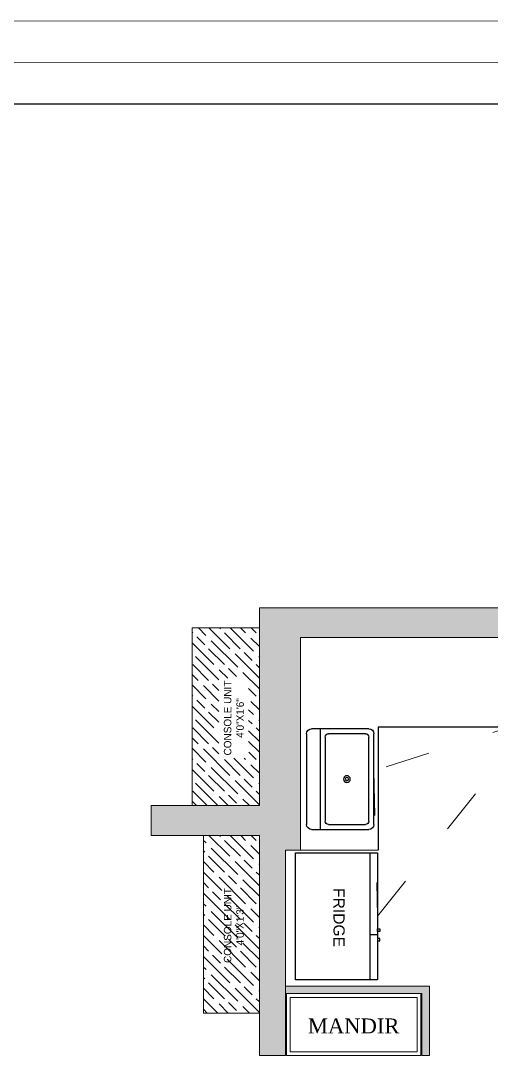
# Model space of a CAD drawing. Header units: inches. Extents: x 2744 to 7136, y -4349 to -2068.
# Drawn here: x 5525.3 to 5651.2, y -3923.6 to -3644 of the extents above; entities that cross this region are included whole.
import ezdxf

# ---------------------------------------------------------------- set-up
doc = ezdxf.new("R2010")
doc.units = ezdxf.units.IN
doc.header["$MEASUREMENT"] = 0
doc.linetypes.add('1', pattern=[0])
doc.linetypes.add('ACAD_ISO03W100', pattern=[30, 12, -18])
doc.layers.add('1_text', color=252, linetype='Continuous')
for name, color, linetype, lineweight in [('2_wall 230', 12, 'Continuous', 30), ('DIM', 40, '1', 0), ('wall', 7, 'Continuous', 30)]:
    doc.layers.add(name, color=color, linetype=linetype, lineweight=lineweight)
doc.layers.add('HATCH', color=251, linetype='Continuous', lineweight=0, transparency=0.75)
doc.styles.add('HEMI', font='stylu.ttf')
doc.styles.get("Standard").update_dxf_attribs({"font": 'arial.ttf'})
doc.styles.add('syf', font='sylfaen.ttf')

# ---------------------------------------------------------------- blocks, each defined once
blk = doc.blocks.new('Sink-single - 30 in top')
blk.add_line((-15, -3.999996), (15, -3.999996))
for points in [[(-13.5, 0), (13.5, 0)], [(-15, -18.499996), (-15, -1.5)], [(15, -1.5), (15, -18.499996)], [(-12.5, -5.499996), (12.5, -5.499996)], [(-13.5, -17.499996), (-13.5, -6.499996)], [(13.5, -6.499996), (13.5, -17.499996)], [(12.5, -18.499996), (-12.5, -18.499996)], [(13.5, -19.999996), (-13.5, -19.999996)]]:
    blk.add_lwpolyline(points)
for radius in [1, 0.5]:
    blk.add_circle((0, -11.999996), radius)
for centre, radius, start, end in [((-13.5, -1.5), 1.5, 90, 180), ((13.5, -1.5), 1.5, 0, 90), ((-12.5, -6.499996), 1, 90, 180), ((12.5, -6.499996), 1, 0, 90), ((-13.5, -18.499996), 1.5, 180, 270), ((-12.5, -17.499996), 1, 180, 270), ((12.5, -17.499996), 1, 270, 0), ((13.5, -18.499996), 1.5, 270, 0)]:
    blk.add_arc(centre, radius, start, end)
blk = doc.blocks.new('FRIDGE')
at = {"ltscale": 0.002}
for p, q in [((66122.97, 13829.6), (66122.97, 13795.6)), ((66124.97, 13817.6), (66122.97, 13817.6))]:
    blk.add_line(p, q, dxfattribs=at)
at = {"ltscale": 0.002, "elevation": 0}
for points in [[(66102.97, 13829.6), (66102.97, 13795.6), (66124.97, 13795.6), (66124.97, 13829.6)], [(66124.97, 13818.51), (66124.97, 13819.21), (66125.6, 13819.21), (66125.6, 13818.51)], [(66124.97, 13816.68), (66124.97, 13815.98), (66125.6, 13815.98), (66125.6, 13816.68)]]:
    blk.add_lwpolyline(points, close=True, dxfattribs=at)

msp = doc.modelspace()

# ---------------------------------------------------------------- hatches: boundary and pattern name
at = {"layer": 'HATCH', "true_color": 0xc7c8ca, "transparency": 33554687}
h = msp.add_hatch(color=9, dxfattribs=at)
h.dxf.hatch_style = 1
h.paths.add_polyline_path([(5522.14, -3854.3), (5418.14, -3854.3), (5418.14, -3871.92), (5426.14, -3871.92), (5426.14, -3862.3), (5514.14, -3862.3), (5514.14, -3920.11), (5522.14, -3920.11)])
h.paths.add_polyline_path([(5426.14, -3895.92), (5418.14, -3895.92), (5418.14, -3912.3), (5378.14, -3912.3), (5378.14, -4079.3), (5412.14, -4079.3), (5412.14, -4073.3), (5386.14, -4073.3), (5386.14, -3920.3), (5426.14, -3920.3)])
h.paths.add_polyline_path([(5448.14, -3914.3), (5426.14, -3914.3), (5426.14, -3920.3), (5448.14, -3920.3)])
h.paths.add_polyline_path([(5514.14, -3914.3), (5481.14, -3914.3), (5481.14, -3920.11), (5514.14, -3920.11)], flags=17)
h.paths.add_polyline_path([(5522.14, -3954.3), (5516.14, -3954.3), (5516.14, -4073.3), (5484.14, -4073.3), (5484.14, -4079.3), (5516.14, -4079.3), (5516.14, -4139.3), (5537.14, -4139.3), (5537.14, -4133.3), (5522.14, -4133.3)])
h.paths.add_polyline_path([(5386.14, -4079.3), (5378.14, -4079.3), (5378.14, -4144.3), (5386.14, -4144.3)])
h.paths.add_polyline_path([(5522.14, -4139.3), (5516.14, -4139.3), (5516.14, -4144.3), (5516.14, -4197.3), (5522.14, -4197.3)])
h.paths.add_polyline_path([(5657.14, -4038.3), (5752.14, -4038.3), (5752.14, -4031.3), (5645.14, -4031.3), (5645.14, -4075.3), (5651.14, -4075.3), (5651.14, -4133.3), (5631.14, -4133.3), (5631.14, -4139.3), (5651.14, -4139.3), (5651.14, -4197.3), (5657.14, -4197.3), (5657.14, -4191.3)])
h.paths.add_polyline_path([(5657.14, -4197.3), (5651.14, -4197.3), (5651.14, -4260.3), (5657.14, -4260.3)])
h.paths.add_polyline_path([(5819.14, -4191.3), (5794.14, -4191.3), (5794.14, -4143.3), (5792.14, -4143.3), (5792.14, -4031.3), (5786.14, -4031.3), (5786.14, -4142.3), (5783.14, -4142.3), (5783.14, -4191.3), (5722.14, -4191.3), (5722.14, -4197.3), (5722.14, -4260.3), (5858.14, -4260.3), (5858.14, -4197.3), (5852.14, -4197.3), (5852.14, -4224.3), (5852.14, -4252.3), (5822.14, -4252.3), (5728.14, -4252.3), (5728.14, -4197.3), (5819.14, -4197.3)])
h.paths.add_polyline_path([(5858.14, -4191.3), (5852.14, -4191.3), (5852.14, -4197.3), (5858.14, -4197.3)], flags=17)
h.paths.add_polyline_path([(5852.14, -4224.3), (5822.14, -4224.3), (5822.14, -4230.3), (5828.14, -4230.3), (5852.14, -4230.3)], flags=17)
h.paths.add_polyline_path([(5928.14, -4037.3), (5928.14, -4031.3), (5825.14, -4031.3), (5825.14, -4037.3), (5920.14, -4037.3), (5920.14, -4191.3), (5920.14, -4197.3), (5928.14, -4197.3), (5928.14, -4191.3)])
h.paths.add_polyline_path([(6026.14, -4037.3), (6018.14, -4037.3), (6018.14, -4085.3), (6026.14, -4085.3)])
h.paths.add_polyline_path([(6026.14, -3812.3), (5916.14, -3812.3), (5916.14, -3874.3), (5844.14, -3874.3), (5844.14, -3882.3), (5844.14, -3996.3), (5850.14, -3996.3), (5850.14, -3882.3), (5924.14, -3882.3), (5924.14, -3874.3), (5924.14, -3820.3), (6018.14, -3820.3), (6018.14, -3874.3), (5987.14, -3874.3), (5987.14, -3882.3), (6018.14, -3882.3), (6018.14, -4037.3), (6026.14, -4037.3)])
h.paths.add_polyline_path([(5844.14, -3874.3), (5792.14, -3874.3), (5792.14, -3861.41), (5786.14, -3861.41), (5786.14, -3863.3), (5786.14, -3876.3), (5780.14, -3876.3), (5780.14, -3915.3), (5733.14, -3915.3), (5733.14, -3887.3), (5727.14, -3887.3), (5727.14, -3915.3), (5727.14, -3921.3), (5778.14, -3921.3), (5778.14, -3965.3), (5792.14, -3965.3), (5792.14, -3916.3), (5798.14, -3916.3), (5798.14, -3882.3), (5844.14, -3882.3)])
h.paths.add_polyline_path([(5792.14, -3801.3), (5589.14, -3801.3), (5589.14, -3854.3), (5560.14, -3854.3), (5560.14, -3862.3), (5589.14, -3862.3), (5589.14, -3921.3), (5596.14, -3921.3), (5596.14, -3866.3), (5600.14, -3866.3), (5600.14, -3809.3), (5728.14, -3809.3), (5728.14, -3845.3), (5734.14, -3845.3), (5734.14, -3808.3), (5786.14, -3808.3), (5786.14, -3817.3), (5792.14, -3817.3)])
h.paths.add_polyline_path([(5811.14, -3959.3), (5792.14, -3959.3), (5792.14, -3965.3), (5811.14, -3965.3)], flags=17)
at = {"layer": 'HATCH', "transparency": 33554687}
h = msp.add_hatch(dxfattribs=at)
h.set_pattern_fill('GOST_WOOD', color=33, angle=45)
h.set_pattern_definition([(135, (3167.152, -4444.425), (4.24264, 4.24264), [10, -2]), (135, (3169.9805, -4444.425), (4.24264, 4.24264), [6, -1.5, 3, -1.5]), (135, (3173.516, -4445.132), (4.24264, 4.24264), [10, -2])])
h.paths.add_polyline_path([(5589.14, -3807.7), (5589.14, -3807.7), (5589.14, -3806.7), (5571.14, -3806.7), (5571.14, -3854.3), (5589.14, -3854.3)])
h.paths.add_polyline_path([(5586.28, -3841.6), (5586.27, -3820.2), (5578.29, -3820.2), (5578.29, -3841.6)], flags=16)
h = msp.add_hatch(dxfattribs=at)
h.set_pattern_fill('GOST_WOOD', color=33, angle=45)
h.set_pattern_definition([(135, (3167.1556, -4500.025), (4.24264, 4.24264), [10, -2]), (135, (3169.984, -4500.025), (4.24264, 4.24264), [6, -1.5, 3, -1.5]), (135, (3173.5196, -4500.732), (4.24264, 4.24264), [10, -2])])
h.paths.add_polyline_path([(5589.15, -3863.3), (5589.14, -3863.3), (5589.14, -3862.3), (5574.15, -3862.3), (5574.15, -3909.9), (5589.15, -3909.9)])
h.paths.add_polyline_path([(5586.28, -3897.2), (5586.28, -3875.8), (5578.3, -3875.8), (5578.3, -3897.2)], flags=24)
at = {"layer": 'HATCH', "true_color": 0xc7b7a3, "transparency": 33554687}
h = msp.add_hatch(color=253, dxfattribs=at)
h.dxf.hatch_style = 1
h.paths.add_polyline_path([(5634.66, -3902.7), (5596.14, -3902.7), (5596.14, -3904.7), (5632.66, -3904.7), (5632.66, -3921.3), (5634.66, -3921.3)])

# ---------------------------------------------------------------- linework, layer by layer
at = {"color": 7, "lineweight": 15, "ltscale": 10, "true_color": 0xffffff, "elevation": 0}
msp.add_lwpolyline([(5336.63, -3644.04), (6268.96, -3644.2), (6268.95, -4349.24), (5336.62, -4349.07)], close=True, dxfattribs=at)
at = {"color": 18, "lineweight": 15, "ltscale": 10, "true_color": 0x000000, "elevation": 0}
msp.add_lwpolyline([(5347.73, -3655.13), (6257.87, -3655.3), (6257.85, -4338.15), (5347.71, -4337.98)], close=True, dxfattribs=at)
at = {"ltscale": 0.012, "elevation": 0}
msp.add_lwpolyline([(5358.83, -3666.24), (6038.67, -3666.24), (6038.67, -4327.01), (5358.83, -4327.01)], close=True, dxfattribs=at)
at = {"layer": '2_wall 230', "color": 18, "true_color": 0x000000}
for p, q in [((5728.15, -3833.3), (5620.95, -3833.31)), ((5620.95, -3833.31), (5620.95, -3866.3))]:
    msp.add_line(p, q, dxfattribs=at)
at = {"layer": 'DIM', "color": 18, "true_color": 0x000000}
for p, q in [((5589.14, -3801.3), (5792.14, -3801.3)), ((5589.14, -3854.3), (5589.14, -3801.3)), ((5571.14, -3854.3), (5571.14, -3806.7)), ((5571.14, -3806.7), (5589.14, -3806.7)), ((5600.14, -3866.3), (5600.14, -3809.3)), ((5600.14, -3809.3), (5728.14, -3809.3)), ((5589.14, -3854.3), (5560.14, -3854.3)), ((5560.14, -3854.3), (5560.14, -3862.3)), ((5560.14, -3862.3), (5589.14, -3862.3)), ((5574.15, -3909.9), (5574.15, -3862.3)), ((5589.14, -3862.3), (5589.14, -3921.3)), ((5596.14, -3921.3), (5596.14, -3866.3)), ((5596.14, -3866.3), (5600.14, -3866.3)), ((5596.95, -3866.3), (5620.95, -3866.3)), ((5596.14, -3902.7), (5634.66, -3902.7)), ((5596.14, -3904.7), (5632.66, -3904.7)), ((5632.66, -3921.3), (5632.66, -3904.7)), ((5634.66, -3921.3), (5634.66, -3902.7)), ((5589.15, -3909.9), (5574.15, -3909.9)), ((5589.14, -3921.3), (5596.14, -3921.3)), ((5632.66, -3921.3), (5634.66, -3921.3))]:
    msp.add_line(p, q, dxfattribs=at)
at = {"layer": 'DIM', "color": 252, "linetype": 'ACAD_ISO03W100', "true_color": 0x939598, "elevation": 0}
msp.add_lwpolyline([(5620.8, -3883.97), (5663.11, -3831.07), (5619.79, -3844.97)], close=True, dxfattribs=at)
at = {"layer": 'DIM', "color": 18, "true_color": 0x000000}
for points in [[(5596.4, -3904.7), (5632.4, -3904.7), (5632.4, -3921.3), (5596.4, -3921.3)], [(5597.4, -3905.7), (5631.4, -3905.7), (5631.4, -3920.3), (5597.4, -3920.3)]]:
    msp.add_lwpolyline(points, close=True, dxfattribs=at)

# ---------------------------------------------------------------- block references
at = {"ltscale": 0.002, "xscale": -0.9, "yscale": 0.9, "zscale": 0.9, "rotation": 90}
msp.add_blockref('Sink-single - 30 in top', (5601.79, -3847.2), dxfattribs=at)
at = {"layer": 'wall', "color": 18, "true_color": 0x000000, "xscale": -1, "rotation": 180}
msp.add_blockref('FRIDGE', (-60504.17, 9928.62), dxfattribs=at)

# ---------------------------------------------------------------- texts
at = {"color": 252, "true_color": 0x939598, "insert": (5611.98, -3892.23), "char_height": 3, "attachment_point": 3, "rotation": 270}
msp.add_mtext_dynamic_manual_height_columns(' FRIDGE', width=16.864, gutter_width=12.5, heights=[0], dxfattribs=at)
at = {"layer": '1_text', "color": 177, "ltscale": 0.15, "true_color": 0x293189, "char_height": 2, "width": 21.7394, "attachment_point": 5, "rotation": 90.0028, "style": 'HEMI'}
for s, insert in [('CONSOLE UNIT\\P4\'0"X1\'6"', (5582.32, -3830.85)), ('CONSOLE UNIT\\P4\'0"X1\'3"', (5582.32, -3886.45))]:
    msp.add_mtext(s, dxfattribs=dict(at, insert=insert))
at = {"layer": '1_text', "color": 242, "ltscale": 0.15, "true_color": 0xcd2027, "insert": (5614.39, -3913.36), "char_height": 4, "attachment_point": 5, "rotation": 0.0028, "style": 'syf'}
msp.add_mtext('MANDIR', dxfattribs=at)

doc.saveas('drawing.dxf')
